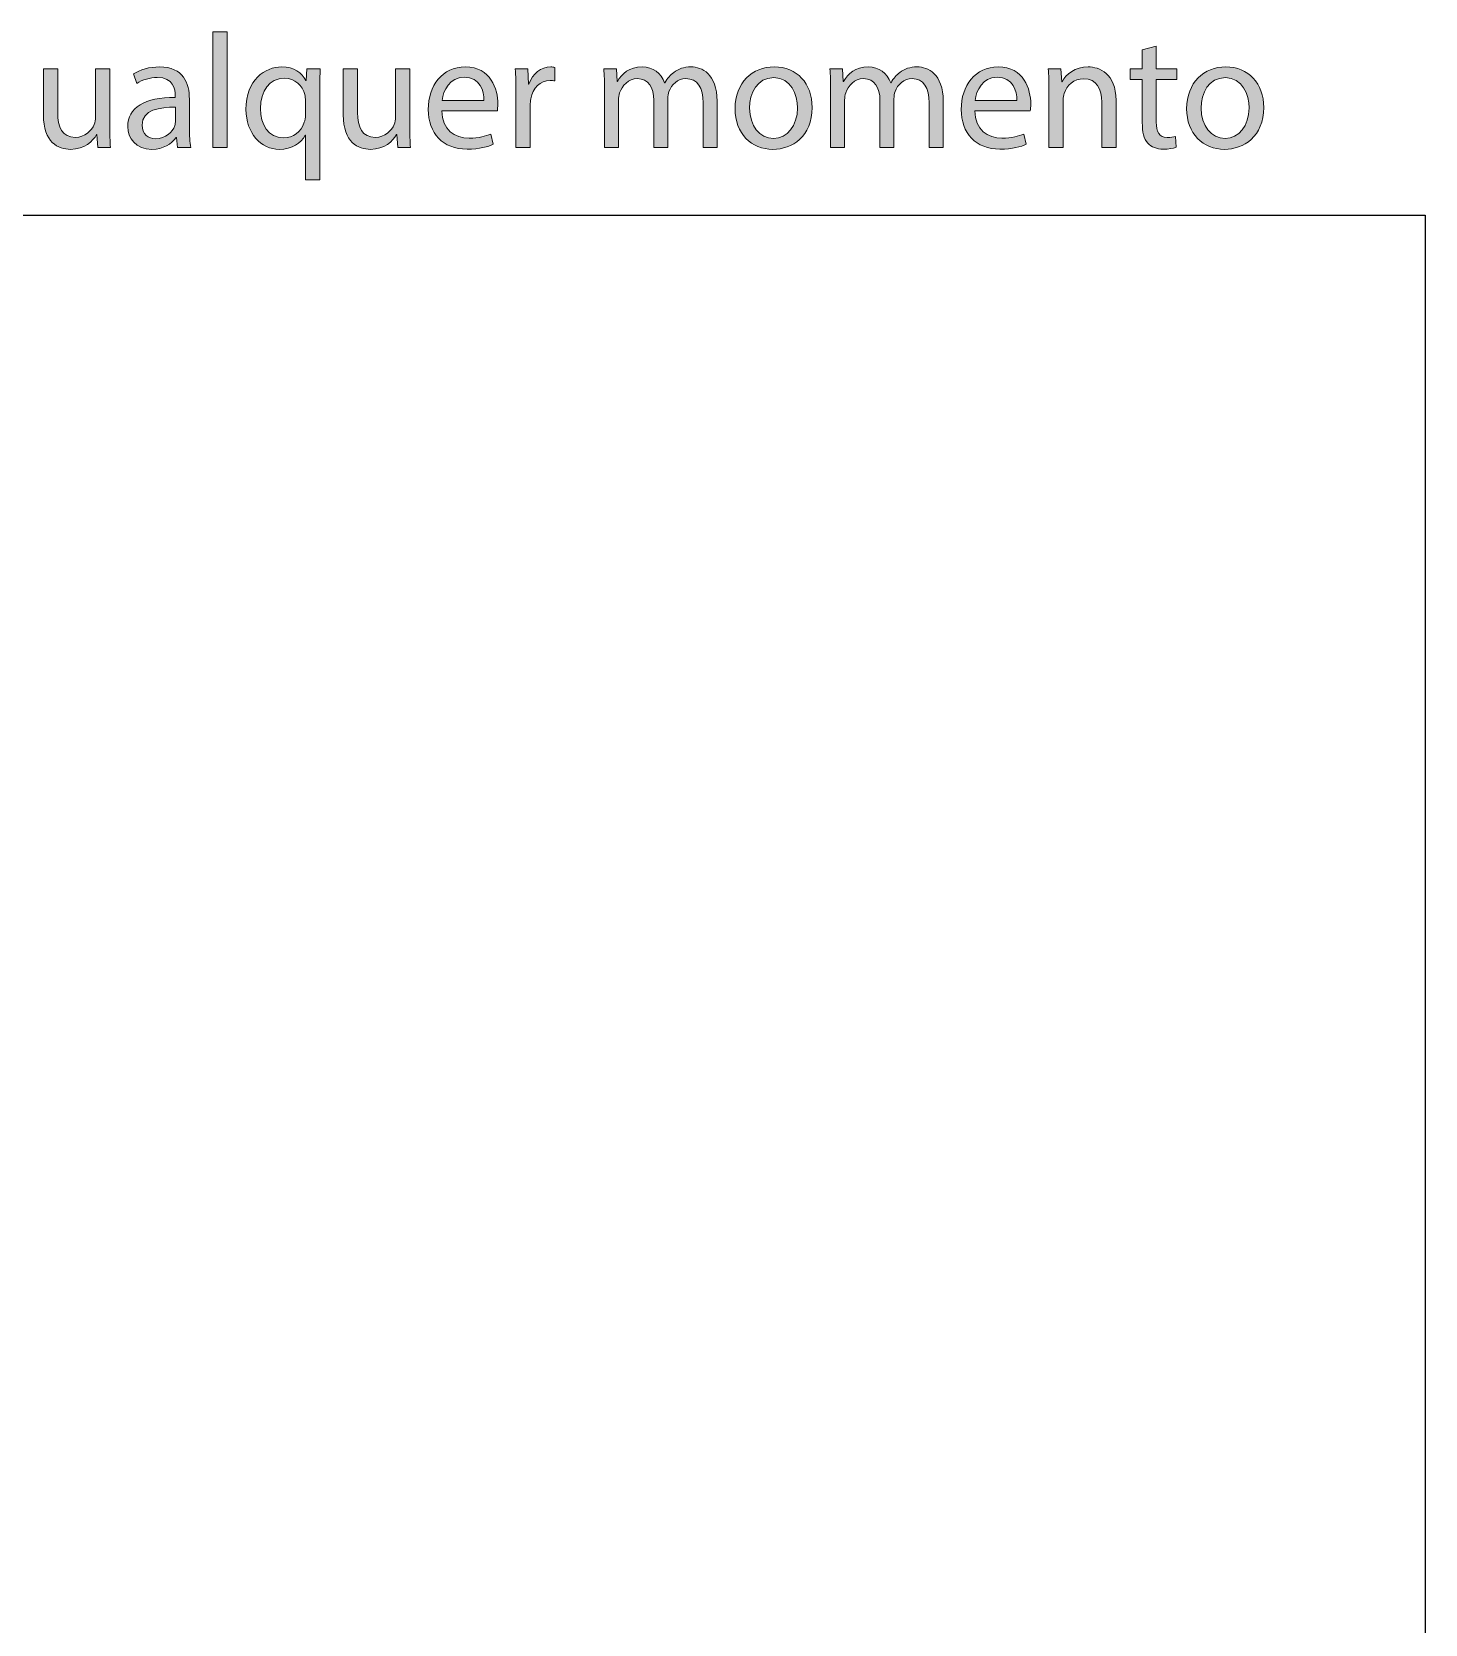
# Model space of a CAD drawing. Header units: inches. Extents: x -507 to 1392, y -754 to 68.
# Drawn here: x 1100.2 to 1185.7, y -318.5 to -220.9 of the extents above; entities that cross this region are included whole.
import ezdxf

# ---------------------------------------------------------------- set-up
doc = ezdxf.new("R2010")
doc.units = ezdxf.units.IN
doc.header["$MEASUREMENT"] = 0
doc.layers.add('back', color=7, linetype='Continuous')
picture_1 = doc.add_image_def('image45.png', size_in_pixel=(730, 767))

# ---------------------------------------------------------------- blocks, each defined once
blk = doc.blocks.new('block 114')
at = {"layer": 'back'}
image = blk.add_image(picture_1, insert=(1010.5, -416.178), size_in_units=(175.2, 184.08), dxfattribs=at)
blk = doc.blocks.new('block 162')
at = {"layer": 'back', "true_color": 0x231f20}
h = blk.add_hatch(color=250, dxfattribs=at)
h.dxf.hatch_style = 2
h.paths.add_polyline_path([(1111.341, -220.851), (1112.221, -220.851), (1112.221, -227.947), (1111.341, -227.947)])
h = blk.add_hatch(color=250, dxfattribs=at)
h.dxf.hatch_style = 2
edge = h.paths.add_edge_path()
edge.add_spline(control_points=[(1169.21, -221.72), (1169.21, -221.72), (1169.21, -223.109), (1169.21, -223.109), (1169.21, -223.109), (1170.469, -223.109), (1170.469, -223.109), (1170.469, -223.109), (1170.469, -223.779), (1170.469, -223.779), (1170.469, -223.779), (1169.21, -223.779), (1169.21, -223.779), (1169.21, -223.779), (1169.21, -226.388), (1169.21, -226.388), (1169.21, -226.987), (1169.38, -227.327), (1169.869, -227.327), (1170.1, -227.327), (1170.27, -227.297), (1170.379, -227.267), (1170.379, -227.267), (1170.419, -227.927), (1170.419, -227.927), (1170.249, -227.997), (1169.979, -228.047), (1169.64, -228.047), (1169.229, -228.047), (1168.9, -227.917), (1168.69, -227.677), (1168.44, -227.417), (1168.351, -226.987), (1168.351, -226.417), (1168.351, -226.417), (1168.351, -223.779), (1168.351, -223.779), (1168.351, -223.779), (1167.601, -223.779), (1167.601, -223.779), (1167.601, -223.779), (1167.601, -223.109), (1167.601, -223.109), (1167.601, -223.109), (1168.351, -223.109), (1168.351, -223.109), (1168.351, -223.109), (1168.351, -221.95), (1168.351, -221.95), (1168.351, -221.95), (1169.21, -221.72), (1169.21, -221.72)], knot_values=[0, 0, 0, 0, 1, 1, 1, 2, 2, 2, 3, 3, 3, 4, 4, 4, 5, 5, 5, 6, 6, 6, 7, 7, 7, 8, 8, 8, 9, 9, 9, 10, 10, 10, 11, 11, 11, 12, 12, 12, 13, 13, 13, 14, 14, 14, 15, 15, 15, 16, 16, 16, 17, 17, 17, 17], degree=3, periodic=1)
h = blk.add_hatch(color=250, dxfattribs=at)
h.dxf.hatch_style = 2
edge = h.paths.add_edge_path()
edge.add_spline(control_points=[(1105.02, -226.627), (1105.02, -227.127), (1105.029, -227.567), (1105.06, -227.947), (1105.06, -227.947), (1104.28, -227.947), (1104.28, -227.947), (1104.28, -227.947), (1104.23, -227.157), (1104.23, -227.157), (1104.23, -227.157), (1104.21, -227.157), (1104.21, -227.157), (1103.98, -227.547), (1103.471, -228.057), (1102.611, -228.057), (1101.852, -228.057), (1100.941, -227.637), (1100.941, -225.938), (1100.941, -225.938), (1100.941, -223.109), (1100.941, -223.109), (1100.941, -223.109), (1101.821, -223.109), (1101.821, -223.109), (1101.821, -223.109), (1101.821, -225.788), (1101.821, -225.788), (1101.821, -226.708), (1102.102, -227.327), (1102.9, -227.327), (1103.49, -227.327), (1103.9, -226.917), (1104.061, -226.527), (1104.11, -226.397), (1104.14, -226.238), (1104.14, -226.078), (1104.14, -226.078), (1104.14, -223.109), (1104.14, -223.109), (1104.14, -223.109), (1105.02, -223.109), (1105.02, -223.109), (1105.02, -223.109), (1105.02, -226.627), (1105.02, -226.627)], knot_values=[0, 0, 0, 0, 1, 1, 1, 2, 2, 2, 3, 3, 3, 4, 4, 4, 5, 5, 5, 6, 6, 6, 7, 7, 7, 8, 8, 8, 9, 9, 9, 10, 10, 10, 11, 11, 11, 12, 12, 12, 13, 13, 13, 14, 14, 14, 15, 15, 15, 15], degree=3, periodic=1)
h = blk.add_hatch(color=250, dxfattribs=at)
h.dxf.hatch_style = 2
edge = h.paths.add_edge_path()
edge.add_spline(control_points=[(1109.18, -227.947), (1109.18, -227.947), (1109.109, -227.337), (1109.109, -227.337), (1109.109, -227.337), (1109.08, -227.337), (1109.08, -227.337), (1108.81, -227.717), (1108.29, -228.057), (1107.601, -228.057), (1106.621, -228.057), (1106.121, -227.367), (1106.121, -226.667), (1106.121, -225.498), (1107.161, -224.858), (1109.029, -224.869), (1109.029, -224.869), (1109.029, -224.769), (1109.029, -224.769), (1109.029, -224.369), (1108.92, -223.649), (1107.931, -223.649), (1107.48, -223.649), (1107.011, -223.789), (1106.671, -224.009), (1106.671, -224.009), (1106.471, -223.429), (1106.471, -223.429), (1106.871, -223.169), (1107.45, -223), (1108.061, -223), (1109.539, -223), (1109.899, -224.009), (1109.899, -224.979), (1109.899, -224.979), (1109.899, -226.788), (1109.899, -226.788), (1109.899, -227.207), (1109.919, -227.617), (1109.979, -227.947), (1109.979, -227.947), (1109.18, -227.947), (1109.18, -227.947)], knot_values=[0, 0, 0, 0, 1, 1, 1, 2, 2, 2, 3, 3, 3, 4, 4, 4, 5, 5, 5, 6, 6, 6, 7, 7, 7, 8, 8, 8, 9, 9, 9, 10, 10, 10, 11, 11, 11, 12, 12, 12, 13, 13, 13, 14, 14, 14, 14], degree=3, periodic=1)
edge = h.paths.add_edge_path()
edge.add_spline(control_points=[(1109.05, -225.478), (1108.09, -225.458), (1107.001, -225.628), (1107.001, -226.567), (1107.001, -227.137), (1107.381, -227.407), (1107.83, -227.407), (1108.46, -227.407), (1108.859, -227.007), (1109, -226.598), (1109.029, -226.507), (1109.05, -226.408), (1109.05, -226.318), (1109.05, -226.318), (1109.05, -225.478), (1109.05, -225.478)], knot_values=[0, 0, 0, 0, 1, 1, 1, 2, 2, 2, 3, 3, 3, 4, 4, 4, 5, 5, 5, 5], degree=3, periodic=1)
h = blk.add_hatch(color=250, dxfattribs=at)
h.dxf.hatch_style = 2
edge = h.paths.add_edge_path()
edge.add_spline(control_points=[(1117.019, -227.197), (1117.019, -227.197), (1116.999, -227.197), (1116.999, -227.197), (1116.739, -227.677), (1116.199, -228.057), (1115.42, -228.057), (1114.29, -228.057), (1113.371, -227.077), (1113.371, -225.608), (1113.371, -223.799), (1114.54, -223), (1115.56, -223), (1116.31, -223), (1116.81, -223.369), (1117.049, -223.839), (1117.049, -223.839), (1117.069, -223.839), (1117.069, -223.839), (1117.069, -223.839), (1117.099, -223.109), (1117.099, -223.109), (1117.099, -223.109), (1117.929, -223.109), (1117.929, -223.109), (1117.908, -223.519), (1117.898, -223.939), (1117.898, -224.438), (1117.898, -224.438), (1117.898, -229.926), (1117.898, -229.926), (1117.898, -229.926), (1117.019, -229.926), (1117.019, -229.926), (1117.019, -229.926), (1117.019, -227.197), (1117.019, -227.197)], knot_values=[0, 0, 0, 0, 1, 1, 1, 2, 2, 2, 3, 3, 3, 4, 4, 4, 5, 5, 5, 6, 6, 6, 7, 7, 7, 8, 8, 8, 9, 9, 9, 10, 10, 10, 11, 11, 11, 12, 12, 12, 12], degree=3, periodic=1)
edge = h.paths.add_edge_path()
edge.add_spline(control_points=[(1117.019, -225.068), (1117.019, -224.948), (1117.009, -224.809), (1116.979, -224.699), (1116.849, -224.159), (1116.379, -223.699), (1115.72, -223.699), (1114.811, -223.699), (1114.261, -224.469), (1114.261, -225.558), (1114.261, -226.518), (1114.721, -227.357), (1115.689, -227.357), (1116.26, -227.357), (1116.749, -227.007), (1116.949, -226.397), (1116.989, -226.278), (1117.019, -226.108), (1117.019, -225.978), (1117.019, -225.978), (1117.019, -225.068), (1117.019, -225.068)], knot_values=[0, 0, 0, 0, 1, 1, 1, 2, 2, 2, 3, 3, 3, 4, 4, 4, 5, 5, 5, 6, 6, 6, 7, 7, 7, 7], degree=3, periodic=1)
h = blk.add_hatch(color=250, dxfattribs=at)
h.dxf.hatch_style = 2
edge = h.paths.add_edge_path()
edge.add_spline(control_points=[(1123.419, -226.627), (1123.419, -227.127), (1123.429, -227.567), (1123.459, -227.947), (1123.459, -227.947), (1122.68, -227.947), (1122.68, -227.947), (1122.68, -227.947), (1122.63, -227.157), (1122.63, -227.157), (1122.63, -227.157), (1122.609, -227.157), (1122.609, -227.157), (1122.38, -227.547), (1121.87, -228.057), (1121.011, -228.057), (1120.251, -228.057), (1119.341, -227.637), (1119.341, -225.938), (1119.341, -225.938), (1119.341, -223.109), (1119.341, -223.109), (1119.341, -223.109), (1120.221, -223.109), (1120.221, -223.109), (1120.221, -223.109), (1120.221, -225.788), (1120.221, -225.788), (1120.221, -226.708), (1120.501, -227.327), (1121.3, -227.327), (1121.89, -227.327), (1122.3, -226.917), (1122.46, -226.527), (1122.51, -226.397), (1122.539, -226.238), (1122.539, -226.078), (1122.539, -226.078), (1122.539, -223.109), (1122.539, -223.109), (1122.539, -223.109), (1123.419, -223.109), (1123.419, -223.109), (1123.419, -223.109), (1123.419, -226.627), (1123.419, -226.627)], knot_values=[0, 0, 0, 0, 1, 1, 1, 2, 2, 2, 3, 3, 3, 4, 4, 4, 5, 5, 5, 6, 6, 6, 7, 7, 7, 8, 8, 8, 9, 9, 9, 10, 10, 10, 11, 11, 11, 12, 12, 12, 13, 13, 13, 14, 14, 14, 15, 15, 15, 15], degree=3, periodic=1)
h = blk.add_hatch(color=250, dxfattribs=at)
h.dxf.hatch_style = 2
edge = h.paths.add_edge_path()
edge.add_spline(control_points=[(1125.392, -225.688), (1125.411, -226.877), (1126.171, -227.367), (1127.051, -227.367), (1127.68, -227.367), (1128.06, -227.257), (1128.39, -227.117), (1128.39, -227.117), (1128.539, -227.747), (1128.539, -227.747), (1128.229, -227.887), (1127.7, -228.047), (1126.931, -228.047), (1125.441, -228.047), (1124.552, -227.067), (1124.552, -225.608), (1124.552, -224.149), (1125.411, -223), (1126.82, -223), (1128.399, -223), (1128.819, -224.389), (1128.819, -225.278), (1128.819, -225.458), (1128.8, -225.598), (1128.789, -225.688), (1128.789, -225.688), (1125.392, -225.688), (1125.392, -225.688)], knot_values=[0, 0, 0, 0, 1, 1, 1, 2, 2, 2, 3, 3, 3, 4, 4, 4, 5, 5, 5, 6, 6, 6, 7, 7, 7, 8, 8, 8, 9, 9, 9, 9], degree=3, periodic=1)
edge = h.paths.add_edge_path()
edge.add_spline(control_points=[(1127.97, -225.059), (1127.979, -224.499), (1127.74, -223.629), (1126.75, -223.629), (1125.861, -223.629), (1125.471, -224.449), (1125.401, -225.059), (1125.401, -225.059), (1127.97, -225.059), (1127.97, -225.059)], knot_values=[0, 0, 0, 0, 1, 1, 1, 2, 2, 2, 3, 3, 3, 3], degree=3, periodic=1)
h = blk.add_hatch(color=250, dxfattribs=at)
h.dxf.hatch_style = 2
edge = h.paths.add_edge_path()
edge.add_spline(control_points=[(1129.931, -224.619), (1129.931, -224.049), (1129.921, -223.559), (1129.891, -223.109), (1129.891, -223.109), (1130.66, -223.109), (1130.66, -223.109), (1130.66, -223.109), (1130.69, -224.059), (1130.69, -224.059), (1130.69, -224.059), (1130.73, -224.059), (1130.73, -224.059), (1130.95, -223.409), (1131.479, -223), (1132.069, -223), (1132.17, -223), (1132.239, -223.009), (1132.319, -223.029), (1132.319, -223.029), (1132.319, -223.859), (1132.319, -223.859), (1132.229, -223.839), (1132.14, -223.829), (1132.02, -223.829), (1131.4, -223.829), (1130.96, -224.299), (1130.84, -224.958), (1130.82, -225.078), (1130.801, -225.218), (1130.801, -225.368), (1130.801, -225.368), (1130.801, -227.947), (1130.801, -227.947), (1130.801, -227.947), (1129.931, -227.947), (1129.931, -227.947), (1129.931, -227.947), (1129.931, -224.619), (1129.931, -224.619)], knot_values=[0, 0, 0, 0, 1, 1, 1, 2, 2, 2, 3, 3, 3, 4, 4, 4, 5, 5, 5, 6, 6, 6, 7, 7, 7, 8, 8, 8, 9, 9, 9, 10, 10, 10, 11, 11, 11, 12, 12, 12, 13, 13, 13, 13], degree=3, periodic=1)
h = blk.add_hatch(color=250, dxfattribs=at)
h.dxf.hatch_style = 2
edge = h.paths.add_edge_path()
edge.add_spline(control_points=[(1135.36, -224.419), (1135.36, -223.919), (1135.351, -223.509), (1135.32, -223.109), (1135.32, -223.109), (1136.09, -223.109), (1136.09, -223.109), (1136.09, -223.109), (1136.13, -223.889), (1136.13, -223.889), (1136.13, -223.889), (1136.16, -223.889), (1136.16, -223.889), (1136.43, -223.429), (1136.88, -223), (1137.679, -223), (1138.339, -223), (1138.839, -223.399), (1139.049, -223.969), (1139.049, -223.969), (1139.068, -223.969), (1139.068, -223.969), (1139.219, -223.699), (1139.408, -223.489), (1139.608, -223.339), (1139.898, -223.12), (1140.218, -223), (1140.678, -223), (1141.317, -223), (1142.267, -223.419), (1142.267, -225.098), (1142.267, -225.098), (1142.267, -227.947), (1142.267, -227.947), (1142.267, -227.947), (1141.407, -227.947), (1141.407, -227.947), (1141.407, -227.947), (1141.407, -225.208), (1141.407, -225.208), (1141.407, -224.279), (1141.067, -223.719), (1140.357, -223.719), (1139.858, -223.719), (1139.468, -224.089), (1139.318, -224.519), (1139.278, -224.639), (1139.248, -224.798), (1139.248, -224.958), (1139.248, -224.958), (1139.248, -227.947), (1139.248, -227.947), (1139.248, -227.947), (1138.389, -227.947), (1138.389, -227.947), (1138.389, -227.947), (1138.389, -225.048), (1138.389, -225.048), (1138.389, -224.279), (1138.049, -223.719), (1137.379, -223.719), (1136.83, -223.719), (1136.43, -224.159), (1136.29, -224.599), (1136.24, -224.729), (1136.22, -224.878), (1136.22, -225.028), (1136.22, -225.028), (1136.22, -227.947), (1136.22, -227.947), (1136.22, -227.947), (1135.36, -227.947), (1135.36, -227.947), (1135.36, -227.947), (1135.36, -224.419), (1135.36, -224.419)], knot_values=[0, 0, 0, 0, 1, 1, 1, 2, 2, 2, 3, 3, 3, 4, 4, 4, 5, 5, 5, 6, 6, 6, 7, 7, 7, 8, 8, 8, 9, 9, 9, 10, 10, 10, 11, 11, 11, 12, 12, 12, 13, 13, 13, 14, 14, 14, 15, 15, 15, 16, 16, 16, 17, 17, 17, 18, 18, 18, 19, 19, 19, 20, 20, 20, 21, 21, 21, 22, 22, 22, 23, 23, 23, 24, 24, 24, 25, 25, 25, 25], degree=3, periodic=1)
h = blk.add_hatch(color=250, dxfattribs=at)
h.dxf.hatch_style = 2
edge = h.paths.add_edge_path()
edge.add_spline(control_points=[(1148.099, -225.488), (1148.099, -227.277), (1146.859, -228.057), (1145.689, -228.057), (1144.381, -228.057), (1143.371, -227.097), (1143.371, -225.568), (1143.371, -223.949), (1144.431, -223), (1145.77, -223), (1147.159, -223), (1148.099, -224.009), (1148.099, -225.488)], knot_values=[0, 0, 0, 0, 1, 1, 1, 2, 2, 2, 3, 3, 3, 4, 4, 4, 4], degree=3, periodic=1)
edge = h.paths.add_edge_path()
edge.add_spline(control_points=[(1144.261, -225.538), (1144.261, -226.598), (1144.87, -227.397), (1145.729, -227.397), (1146.569, -227.397), (1147.199, -226.607), (1147.199, -225.518), (1147.199, -224.699), (1146.789, -223.659), (1145.75, -223.659), (1144.71, -223.659), (1144.261, -224.619), (1144.261, -225.538)], knot_values=[0, 0, 0, 0, 1, 1, 1, 2, 2, 2, 3, 3, 3, 4, 4, 4, 4], degree=3, periodic=1)
h = blk.add_hatch(color=250, dxfattribs=at)
h.dxf.hatch_style = 2
edge = h.paths.add_edge_path()
edge.add_spline(control_points=[(1149.23, -224.419), (1149.23, -223.919), (1149.221, -223.509), (1149.19, -223.109), (1149.19, -223.109), (1149.96, -223.109), (1149.96, -223.109), (1149.96, -223.109), (1150, -223.889), (1150, -223.889), (1150, -223.889), (1150.03, -223.889), (1150.03, -223.889), (1150.3, -223.429), (1150.75, -223), (1151.549, -223), (1152.209, -223), (1152.709, -223.399), (1152.919, -223.969), (1152.919, -223.969), (1152.938, -223.969), (1152.938, -223.969), (1153.089, -223.699), (1153.278, -223.489), (1153.479, -223.339), (1153.769, -223.12), (1154.088, -223), (1154.548, -223), (1155.188, -223), (1156.137, -223.419), (1156.137, -225.098), (1156.137, -225.098), (1156.137, -227.947), (1156.137, -227.947), (1156.137, -227.947), (1155.277, -227.947), (1155.277, -227.947), (1155.277, -227.947), (1155.277, -225.208), (1155.277, -225.208), (1155.277, -224.279), (1154.938, -223.719), (1154.228, -223.719), (1153.729, -223.719), (1153.338, -224.089), (1153.188, -224.519), (1153.148, -224.639), (1153.118, -224.798), (1153.118, -224.958), (1153.118, -224.958), (1153.118, -227.947), (1153.118, -227.947), (1153.118, -227.947), (1152.259, -227.947), (1152.259, -227.947), (1152.259, -227.947), (1152.259, -225.048), (1152.259, -225.048), (1152.259, -224.279), (1151.919, -223.719), (1151.249, -223.719), (1150.7, -223.719), (1150.3, -224.159), (1150.16, -224.599), (1150.11, -224.729), (1150.09, -224.878), (1150.09, -225.028), (1150.09, -225.028), (1150.09, -227.947), (1150.09, -227.947), (1150.09, -227.947), (1149.23, -227.947), (1149.23, -227.947), (1149.23, -227.947), (1149.23, -224.419), (1149.23, -224.419)], knot_values=[0, 0, 0, 0, 1, 1, 1, 2, 2, 2, 3, 3, 3, 4, 4, 4, 5, 5, 5, 6, 6, 6, 7, 7, 7, 8, 8, 8, 9, 9, 9, 10, 10, 10, 11, 11, 11, 12, 12, 12, 13, 13, 13, 14, 14, 14, 15, 15, 15, 16, 16, 16, 17, 17, 17, 18, 18, 18, 19, 19, 19, 20, 20, 20, 21, 21, 21, 22, 22, 22, 23, 23, 23, 24, 24, 24, 25, 25, 25, 25], degree=3, periodic=1)
h = blk.add_hatch(color=250, dxfattribs=at)
h.dxf.hatch_style = 2
edge = h.paths.add_edge_path()
edge.add_spline(control_points=[(1158.081, -225.688), (1158.101, -226.877), (1158.86, -227.367), (1159.74, -227.367), (1160.369, -227.367), (1160.749, -227.257), (1161.079, -227.117), (1161.079, -227.117), (1161.229, -227.747), (1161.229, -227.747), (1160.919, -227.887), (1160.39, -228.047), (1159.62, -228.047), (1158.131, -228.047), (1157.241, -227.067), (1157.241, -225.608), (1157.241, -224.149), (1158.101, -223), (1159.51, -223), (1161.089, -223), (1161.509, -224.389), (1161.509, -225.278), (1161.509, -225.458), (1161.489, -225.598), (1161.479, -225.688), (1161.479, -225.688), (1158.081, -225.688), (1158.081, -225.688)], knot_values=[0, 0, 0, 0, 1, 1, 1, 2, 2, 2, 3, 3, 3, 4, 4, 4, 5, 5, 5, 6, 6, 6, 7, 7, 7, 8, 8, 8, 9, 9, 9, 9], degree=3, periodic=1)
edge = h.paths.add_edge_path()
edge.add_spline(control_points=[(1160.659, -225.059), (1160.669, -224.499), (1160.43, -223.629), (1159.439, -223.629), (1158.551, -223.629), (1158.16, -224.449), (1158.091, -225.059), (1158.091, -225.059), (1160.659, -225.059), (1160.659, -225.059)], knot_values=[0, 0, 0, 0, 1, 1, 1, 2, 2, 2, 3, 3, 3, 3], degree=3, periodic=1)
h = blk.add_hatch(color=250, dxfattribs=at)
h.dxf.hatch_style = 2
edge = h.paths.add_edge_path()
edge.add_spline(control_points=[(1162.621, -224.419), (1162.621, -223.919), (1162.611, -223.509), (1162.581, -223.109), (1162.581, -223.109), (1163.36, -223.109), (1163.36, -223.109), (1163.36, -223.109), (1163.411, -223.909), (1163.411, -223.909), (1163.411, -223.909), (1163.431, -223.909), (1163.431, -223.909), (1163.671, -223.449), (1164.23, -223), (1165.03, -223), (1165.699, -223), (1166.739, -223.399), (1166.739, -225.059), (1166.739, -225.059), (1166.739, -227.947), (1166.739, -227.947), (1166.739, -227.947), (1165.859, -227.947), (1165.859, -227.947), (1165.859, -227.947), (1165.859, -225.158), (1165.859, -225.158), (1165.859, -224.379), (1165.569, -223.729), (1164.74, -223.729), (1164.16, -223.729), (1163.711, -224.139), (1163.561, -224.628), (1163.521, -224.739), (1163.501, -224.889), (1163.501, -225.039), (1163.501, -225.039), (1163.501, -227.947), (1163.501, -227.947), (1163.501, -227.947), (1162.621, -227.947), (1162.621, -227.947), (1162.621, -227.947), (1162.621, -224.419), (1162.621, -224.419)], knot_values=[0, 0, 0, 0, 1, 1, 1, 2, 2, 2, 3, 3, 3, 4, 4, 4, 5, 5, 5, 6, 6, 6, 7, 7, 7, 8, 8, 8, 9, 9, 9, 10, 10, 10, 11, 11, 11, 12, 12, 12, 13, 13, 13, 14, 14, 14, 15, 15, 15, 15], degree=3, periodic=1)
h = blk.add_hatch(color=250, dxfattribs=at)
h.dxf.hatch_style = 2
edge = h.paths.add_edge_path()
edge.add_spline(control_points=[(1175.799, -225.488), (1175.799, -227.277), (1174.56, -228.057), (1173.39, -228.057), (1172.081, -228.057), (1171.071, -227.097), (1171.071, -225.568), (1171.071, -223.949), (1172.131, -223), (1173.47, -223), (1174.859, -223), (1175.799, -224.009), (1175.799, -225.488)], knot_values=[0, 0, 0, 0, 1, 1, 1, 2, 2, 2, 3, 3, 3, 4, 4, 4, 4], degree=3, periodic=1)
edge = h.paths.add_edge_path()
edge.add_spline(control_points=[(1171.961, -225.538), (1171.961, -226.598), (1172.57, -227.397), (1173.43, -227.397), (1174.27, -227.397), (1174.899, -226.607), (1174.899, -225.518), (1174.899, -224.699), (1174.489, -223.659), (1173.45, -223.659), (1172.41, -223.659), (1171.961, -224.619), (1171.961, -225.538)], knot_values=[0, 0, 0, 0, 1, 1, 1, 2, 2, 2, 3, 3, 3, 4, 4, 4, 4], degree=3, periodic=1)
at = {"layer": 'back', "lineweight": 0}
blk.add_lwpolyline([(1111.341, -220.851), (1112.221, -220.851), (1112.221, -227.947), (1111.341, -227.947), (1111.341, -220.851)], dxfattribs=at)
for points, knots in [([(1169.21, -221.72), (1169.21, -221.72), (1169.21, -223.109), (1169.21, -223.109), (1169.21, -223.109), (1170.469, -223.109), (1170.469, -223.109), (1170.469, -223.109), (1170.469, -223.779), (1170.469, -223.779), (1170.469, -223.779), (1169.21, -223.779), (1169.21, -223.779), (1169.21, -223.779), (1169.21, -226.388), (1169.21, -226.388), (1169.21, -226.987), (1169.38, -227.327), (1169.869, -227.327), (1170.1, -227.327), (1170.27, -227.297), (1170.379, -227.267), (1170.379, -227.267), (1170.419, -227.927), (1170.419, -227.927), (1170.249, -227.997), (1169.979, -228.047), (1169.64, -228.047), (1169.229, -228.047), (1168.9, -227.917), (1168.69, -227.677), (1168.44, -227.417), (1168.351, -226.987), (1168.351, -226.417), (1168.351, -226.417), (1168.351, -223.779), (1168.351, -223.779), (1168.351, -223.779), (1167.601, -223.779), (1167.601, -223.779), (1167.601, -223.779), (1167.601, -223.109), (1167.601, -223.109), (1167.601, -223.109), (1168.351, -223.109), (1168.351, -223.109), (1168.351, -223.109), (1168.351, -221.95), (1168.351, -221.95), (1168.351, -221.95), (1169.21, -221.72), (1169.21, -221.72)], [0, 0, 0, 0, 1, 1, 1, 2, 2, 2, 3, 3, 3, 4, 4, 4, 5, 5, 5, 6, 6, 6, 7, 7, 7, 8, 8, 8, 9, 9, 9, 10, 10, 10, 11, 11, 11, 12, 12, 12, 13, 13, 13, 14, 14, 14, 15, 15, 15, 16, 16, 16, 17, 17, 17, 17]), ([(1105.02, -226.627), (1105.02, -227.127), (1105.029, -227.567), (1105.06, -227.947), (1105.06, -227.947), (1104.28, -227.947), (1104.28, -227.947), (1104.28, -227.947), (1104.23, -227.157), (1104.23, -227.157), (1104.23, -227.157), (1104.21, -227.157), (1104.21, -227.157), (1103.98, -227.547), (1103.471, -228.057), (1102.611, -228.057), (1101.852, -228.057), (1100.941, -227.637), (1100.941, -225.938), (1100.941, -225.938), (1100.941, -223.109), (1100.941, -223.109), (1100.941, -223.109), (1101.821, -223.109), (1101.821, -223.109), (1101.821, -223.109), (1101.821, -225.788), (1101.821, -225.788), (1101.821, -226.708), (1102.102, -227.327), (1102.9, -227.327), (1103.49, -227.327), (1103.9, -226.917), (1104.061, -226.527), (1104.11, -226.397), (1104.14, -226.238), (1104.14, -226.078), (1104.14, -226.078), (1104.14, -223.109), (1104.14, -223.109), (1104.14, -223.109), (1105.02, -223.109), (1105.02, -223.109), (1105.02, -223.109), (1105.02, -226.627), (1105.02, -226.627)], [0, 0, 0, 0, 1, 1, 1, 2, 2, 2, 3, 3, 3, 4, 4, 4, 5, 5, 5, 6, 6, 6, 7, 7, 7, 8, 8, 8, 9, 9, 9, 10, 10, 10, 11, 11, 11, 12, 12, 12, 13, 13, 13, 14, 14, 14, 15, 15, 15, 15]), ([(1109.18, -227.947), (1109.18, -227.947), (1109.109, -227.337), (1109.109, -227.337), (1109.109, -227.337), (1109.08, -227.337), (1109.08, -227.337), (1108.81, -227.717), (1108.29, -228.057), (1107.601, -228.057), (1106.621, -228.057), (1106.121, -227.367), (1106.121, -226.667), (1106.121, -225.498), (1107.161, -224.858), (1109.029, -224.869), (1109.029, -224.869), (1109.029, -224.769), (1109.029, -224.769), (1109.029, -224.369), (1108.92, -223.649), (1107.931, -223.649), (1107.48, -223.649), (1107.011, -223.789), (1106.671, -224.009), (1106.671, -224.009), (1106.471, -223.429), (1106.471, -223.429), (1106.871, -223.169), (1107.45, -223), (1108.061, -223), (1109.539, -223), (1109.899, -224.009), (1109.899, -224.979), (1109.899, -224.979), (1109.899, -226.788), (1109.899, -226.788), (1109.899, -227.207), (1109.919, -227.617), (1109.979, -227.947), (1109.979, -227.947), (1109.18, -227.947), (1109.18, -227.947)], [0, 0, 0, 0, 1, 1, 1, 2, 2, 2, 3, 3, 3, 4, 4, 4, 5, 5, 5, 6, 6, 6, 7, 7, 7, 8, 8, 8, 9, 9, 9, 10, 10, 10, 11, 11, 11, 12, 12, 12, 13, 13, 13, 14, 14, 14, 14]), ([(1117.019, -227.197), (1117.019, -227.197), (1116.999, -227.197), (1116.999, -227.197), (1116.739, -227.677), (1116.199, -228.057), (1115.42, -228.057), (1114.29, -228.057), (1113.371, -227.077), (1113.371, -225.608), (1113.371, -223.799), (1114.54, -223), (1115.56, -223), (1116.31, -223), (1116.81, -223.369), (1117.049, -223.839), (1117.049, -223.839), (1117.069, -223.839), (1117.069, -223.839), (1117.069, -223.839), (1117.099, -223.109), (1117.099, -223.109), (1117.099, -223.109), (1117.929, -223.109), (1117.929, -223.109), (1117.908, -223.519), (1117.898, -223.939), (1117.898, -224.438), (1117.898, -224.438), (1117.898, -229.926), (1117.898, -229.926), (1117.898, -229.926), (1117.019, -229.926), (1117.019, -229.926), (1117.019, -229.926), (1117.019, -227.197), (1117.019, -227.197)], [0, 0, 0, 0, 1, 1, 1, 2, 2, 2, 3, 3, 3, 4, 4, 4, 5, 5, 5, 6, 6, 6, 7, 7, 7, 8, 8, 8, 9, 9, 9, 10, 10, 10, 11, 11, 11, 12, 12, 12, 12]), ([(1123.419, -226.627), (1123.419, -227.127), (1123.429, -227.567), (1123.459, -227.947), (1123.459, -227.947), (1122.68, -227.947), (1122.68, -227.947), (1122.68, -227.947), (1122.63, -227.157), (1122.63, -227.157), (1122.63, -227.157), (1122.609, -227.157), (1122.609, -227.157), (1122.38, -227.547), (1121.87, -228.057), (1121.011, -228.057), (1120.251, -228.057), (1119.341, -227.637), (1119.341, -225.938), (1119.341, -225.938), (1119.341, -223.109), (1119.341, -223.109), (1119.341, -223.109), (1120.221, -223.109), (1120.221, -223.109), (1120.221, -223.109), (1120.221, -225.788), (1120.221, -225.788), (1120.221, -226.708), (1120.501, -227.327), (1121.3, -227.327), (1121.89, -227.327), (1122.3, -226.917), (1122.46, -226.527), (1122.51, -226.397), (1122.539, -226.238), (1122.539, -226.078), (1122.539, -226.078), (1122.539, -223.109), (1122.539, -223.109), (1122.539, -223.109), (1123.419, -223.109), (1123.419, -223.109), (1123.419, -223.109), (1123.419, -226.627), (1123.419, -226.627)], [0, 0, 0, 0, 1, 1, 1, 2, 2, 2, 3, 3, 3, 4, 4, 4, 5, 5, 5, 6, 6, 6, 7, 7, 7, 8, 8, 8, 9, 9, 9, 10, 10, 10, 11, 11, 11, 12, 12, 12, 13, 13, 13, 14, 14, 14, 15, 15, 15, 15]), ([(1125.392, -225.688), (1125.411, -226.877), (1126.171, -227.367), (1127.051, -227.367), (1127.68, -227.367), (1128.06, -227.257), (1128.39, -227.117), (1128.39, -227.117), (1128.539, -227.747), (1128.539, -227.747), (1128.229, -227.887), (1127.7, -228.047), (1126.931, -228.047), (1125.441, -228.047), (1124.552, -227.067), (1124.552, -225.608), (1124.552, -224.149), (1125.411, -223), (1126.82, -223), (1128.399, -223), (1128.819, -224.389), (1128.819, -225.278), (1128.819, -225.458), (1128.8, -225.598), (1128.789, -225.688), (1128.789, -225.688), (1125.392, -225.688), (1125.392, -225.688)], [0, 0, 0, 0, 1, 1, 1, 2, 2, 2, 3, 3, 3, 4, 4, 4, 5, 5, 5, 6, 6, 6, 7, 7, 7, 8, 8, 8, 9, 9, 9, 9]), ([(1127.97, -225.059), (1127.979, -224.499), (1127.74, -223.629), (1126.75, -223.629), (1125.861, -223.629), (1125.471, -224.449), (1125.401, -225.059), (1125.401, -225.059), (1127.97, -225.059), (1127.97, -225.059)], [0, 0, 0, 0, 1, 1, 1, 2, 2, 2, 3, 3, 3, 3]), ([(1129.931, -224.619), (1129.931, -224.049), (1129.921, -223.559), (1129.891, -223.109), (1129.891, -223.109), (1130.66, -223.109), (1130.66, -223.109), (1130.66, -223.109), (1130.69, -224.059), (1130.69, -224.059), (1130.69, -224.059), (1130.73, -224.059), (1130.73, -224.059), (1130.95, -223.409), (1131.479, -223), (1132.069, -223), (1132.17, -223), (1132.239, -223.009), (1132.319, -223.029), (1132.319, -223.029), (1132.319, -223.859), (1132.319, -223.859), (1132.229, -223.839), (1132.14, -223.829), (1132.02, -223.829), (1131.4, -223.829), (1130.96, -224.299), (1130.84, -224.958), (1130.82, -225.078), (1130.801, -225.218), (1130.801, -225.368), (1130.801, -225.368), (1130.801, -227.947), (1130.801, -227.947), (1130.801, -227.947), (1129.931, -227.947), (1129.931, -227.947), (1129.931, -227.947), (1129.931, -224.619), (1129.931, -224.619)], [0, 0, 0, 0, 1, 1, 1, 2, 2, 2, 3, 3, 3, 4, 4, 4, 5, 5, 5, 6, 6, 6, 7, 7, 7, 8, 8, 8, 9, 9, 9, 10, 10, 10, 11, 11, 11, 12, 12, 12, 13, 13, 13, 13]), ([(1135.36, -224.419), (1135.36, -223.919), (1135.351, -223.509), (1135.32, -223.109), (1135.32, -223.109), (1136.09, -223.109), (1136.09, -223.109), (1136.09, -223.109), (1136.13, -223.889), (1136.13, -223.889), (1136.13, -223.889), (1136.16, -223.889), (1136.16, -223.889), (1136.43, -223.429), (1136.88, -223), (1137.679, -223), (1138.339, -223), (1138.839, -223.399), (1139.049, -223.969), (1139.049, -223.969), (1139.068, -223.969), (1139.068, -223.969), (1139.219, -223.699), (1139.408, -223.489), (1139.608, -223.339), (1139.898, -223.12), (1140.218, -223), (1140.678, -223), (1141.317, -223), (1142.267, -223.419), (1142.267, -225.098), (1142.267, -225.098), (1142.267, -227.947), (1142.267, -227.947), (1142.267, -227.947), (1141.407, -227.947), (1141.407, -227.947), (1141.407, -227.947), (1141.407, -225.208), (1141.407, -225.208), (1141.407, -224.279), (1141.067, -223.719), (1140.357, -223.719), (1139.858, -223.719), (1139.468, -224.089), (1139.318, -224.519), (1139.278, -224.639), (1139.248, -224.798), (1139.248, -224.958), (1139.248, -224.958), (1139.248, -227.947), (1139.248, -227.947), (1139.248, -227.947), (1138.389, -227.947), (1138.389, -227.947), (1138.389, -227.947), (1138.389, -225.048), (1138.389, -225.048), (1138.389, -224.279), (1138.049, -223.719), (1137.379, -223.719), (1136.83, -223.719), (1136.43, -224.159), (1136.29, -224.599), (1136.24, -224.729), (1136.22, -224.878), (1136.22, -225.028), (1136.22, -225.028), (1136.22, -227.947), (1136.22, -227.947), (1136.22, -227.947), (1135.36, -227.947), (1135.36, -227.947), (1135.36, -227.947), (1135.36, -224.419), (1135.36, -224.419)], [0, 0, 0, 0, 1, 1, 1, 2, 2, 2, 3, 3, 3, 4, 4, 4, 5, 5, 5, 6, 6, 6, 7, 7, 7, 8, 8, 8, 9, 9, 9, 10, 10, 10, 11, 11, 11, 12, 12, 12, 13, 13, 13, 14, 14, 14, 15, 15, 15, 16, 16, 16, 17, 17, 17, 18, 18, 18, 19, 19, 19, 20, 20, 20, 21, 21, 21, 22, 22, 22, 23, 23, 23, 24, 24, 24, 25, 25, 25, 25]), ([(1148.099, -225.488), (1148.099, -227.277), (1146.859, -228.057), (1145.689, -228.057), (1144.381, -228.057), (1143.371, -227.097), (1143.371, -225.568), (1143.371, -223.949), (1144.431, -223), (1145.77, -223), (1147.159, -223), (1148.099, -224.009), (1148.099, -225.488)], [0, 0, 0, 0, 1, 1, 1, 2, 2, 2, 3, 3, 3, 4, 4, 4, 4]), ([(1149.23, -224.419), (1149.23, -223.919), (1149.221, -223.509), (1149.19, -223.109), (1149.19, -223.109), (1149.96, -223.109), (1149.96, -223.109), (1149.96, -223.109), (1150, -223.889), (1150, -223.889), (1150, -223.889), (1150.03, -223.889), (1150.03, -223.889), (1150.3, -223.429), (1150.75, -223), (1151.549, -223), (1152.209, -223), (1152.709, -223.399), (1152.919, -223.969), (1152.919, -223.969), (1152.938, -223.969), (1152.938, -223.969), (1153.089, -223.699), (1153.278, -223.489), (1153.479, -223.339), (1153.769, -223.12), (1154.088, -223), (1154.548, -223), (1155.188, -223), (1156.137, -223.419), (1156.137, -225.098), (1156.137, -225.098), (1156.137, -227.947), (1156.137, -227.947), (1156.137, -227.947), (1155.277, -227.947), (1155.277, -227.947), (1155.277, -227.947), (1155.277, -225.208), (1155.277, -225.208), (1155.277, -224.279), (1154.938, -223.719), (1154.228, -223.719), (1153.729, -223.719), (1153.338, -224.089), (1153.188, -224.519), (1153.148, -224.639), (1153.118, -224.798), (1153.118, -224.958), (1153.118, -224.958), (1153.118, -227.947), (1153.118, -227.947), (1153.118, -227.947), (1152.259, -227.947), (1152.259, -227.947), (1152.259, -227.947), (1152.259, -225.048), (1152.259, -225.048), (1152.259, -224.279), (1151.919, -223.719), (1151.249, -223.719), (1150.7, -223.719), (1150.3, -224.159), (1150.16, -224.599), (1150.11, -224.729), (1150.09, -224.878), (1150.09, -225.028), (1150.09, -225.028), (1150.09, -227.947), (1150.09, -227.947), (1150.09, -227.947), (1149.23, -227.947), (1149.23, -227.947), (1149.23, -227.947), (1149.23, -224.419), (1149.23, -224.419)], [0, 0, 0, 0, 1, 1, 1, 2, 2, 2, 3, 3, 3, 4, 4, 4, 5, 5, 5, 6, 6, 6, 7, 7, 7, 8, 8, 8, 9, 9, 9, 10, 10, 10, 11, 11, 11, 12, 12, 12, 13, 13, 13, 14, 14, 14, 15, 15, 15, 16, 16, 16, 17, 17, 17, 18, 18, 18, 19, 19, 19, 20, 20, 20, 21, 21, 21, 22, 22, 22, 23, 23, 23, 24, 24, 24, 25, 25, 25, 25]), ([(1158.081, -225.688), (1158.101, -226.877), (1158.86, -227.367), (1159.74, -227.367), (1160.369, -227.367), (1160.749, -227.257), (1161.079, -227.117), (1161.079, -227.117), (1161.229, -227.747), (1161.229, -227.747), (1160.919, -227.887), (1160.39, -228.047), (1159.62, -228.047), (1158.131, -228.047), (1157.241, -227.067), (1157.241, -225.608), (1157.241, -224.149), (1158.101, -223), (1159.51, -223), (1161.089, -223), (1161.509, -224.389), (1161.509, -225.278), (1161.509, -225.458), (1161.489, -225.598), (1161.479, -225.688), (1161.479, -225.688), (1158.081, -225.688), (1158.081, -225.688)], [0, 0, 0, 0, 1, 1, 1, 2, 2, 2, 3, 3, 3, 4, 4, 4, 5, 5, 5, 6, 6, 6, 7, 7, 7, 8, 8, 8, 9, 9, 9, 9]), ([(1160.659, -225.059), (1160.669, -224.499), (1160.43, -223.629), (1159.439, -223.629), (1158.551, -223.629), (1158.16, -224.449), (1158.091, -225.059), (1158.091, -225.059), (1160.659, -225.059), (1160.659, -225.059)], [0, 0, 0, 0, 1, 1, 1, 2, 2, 2, 3, 3, 3, 3]), ([(1162.621, -224.419), (1162.621, -223.919), (1162.611, -223.509), (1162.581, -223.109), (1162.581, -223.109), (1163.36, -223.109), (1163.36, -223.109), (1163.36, -223.109), (1163.411, -223.909), (1163.411, -223.909), (1163.411, -223.909), (1163.431, -223.909), (1163.431, -223.909), (1163.671, -223.449), (1164.23, -223), (1165.03, -223), (1165.699, -223), (1166.739, -223.399), (1166.739, -225.059), (1166.739, -225.059), (1166.739, -227.947), (1166.739, -227.947), (1166.739, -227.947), (1165.859, -227.947), (1165.859, -227.947), (1165.859, -227.947), (1165.859, -225.158), (1165.859, -225.158), (1165.859, -224.379), (1165.569, -223.729), (1164.74, -223.729), (1164.16, -223.729), (1163.711, -224.139), (1163.561, -224.628), (1163.521, -224.739), (1163.501, -224.889), (1163.501, -225.039), (1163.501, -225.039), (1163.501, -227.947), (1163.501, -227.947), (1163.501, -227.947), (1162.621, -227.947), (1162.621, -227.947), (1162.621, -227.947), (1162.621, -224.419), (1162.621, -224.419)], [0, 0, 0, 0, 1, 1, 1, 2, 2, 2, 3, 3, 3, 4, 4, 4, 5, 5, 5, 6, 6, 6, 7, 7, 7, 8, 8, 8, 9, 9, 9, 10, 10, 10, 11, 11, 11, 12, 12, 12, 13, 13, 13, 14, 14, 14, 15, 15, 15, 15]), ([(1175.799, -225.488), (1175.799, -227.277), (1174.56, -228.057), (1173.39, -228.057), (1172.081, -228.057), (1171.071, -227.097), (1171.071, -225.568), (1171.071, -223.949), (1172.131, -223), (1173.47, -223), (1174.859, -223), (1175.799, -224.009), (1175.799, -225.488)], [0, 0, 0, 0, 1, 1, 1, 2, 2, 2, 3, 3, 3, 4, 4, 4, 4]), ([(1117.019, -225.068), (1117.019, -224.948), (1117.009, -224.809), (1116.979, -224.699), (1116.849, -224.159), (1116.379, -223.699), (1115.72, -223.699), (1114.811, -223.699), (1114.261, -224.469), (1114.261, -225.558), (1114.261, -226.518), (1114.721, -227.357), (1115.689, -227.357), (1116.26, -227.357), (1116.749, -227.007), (1116.949, -226.397), (1116.989, -226.278), (1117.019, -226.108), (1117.019, -225.978), (1117.019, -225.978), (1117.019, -225.068), (1117.019, -225.068)], [0, 0, 0, 0, 1, 1, 1, 2, 2, 2, 3, 3, 3, 4, 4, 4, 5, 5, 5, 6, 6, 6, 7, 7, 7, 7]), ([(1144.261, -225.538), (1144.261, -226.598), (1144.87, -227.397), (1145.729, -227.397), (1146.569, -227.397), (1147.199, -226.607), (1147.199, -225.518), (1147.199, -224.699), (1146.789, -223.659), (1145.75, -223.659), (1144.71, -223.659), (1144.261, -224.619), (1144.261, -225.538)], [0, 0, 0, 0, 1, 1, 1, 2, 2, 2, 3, 3, 3, 4, 4, 4, 4]), ([(1171.961, -225.538), (1171.961, -226.598), (1172.57, -227.397), (1173.43, -227.397), (1174.27, -227.397), (1174.899, -226.607), (1174.899, -225.518), (1174.899, -224.699), (1174.489, -223.659), (1173.45, -223.659), (1172.41, -223.659), (1171.961, -224.619), (1171.961, -225.538)], [0, 0, 0, 0, 1, 1, 1, 2, 2, 2, 3, 3, 3, 4, 4, 4, 4]), ([(1109.05, -225.478), (1108.09, -225.458), (1107.001, -225.628), (1107.001, -226.567), (1107.001, -227.137), (1107.381, -227.407), (1107.83, -227.407), (1108.46, -227.407), (1108.859, -227.007), (1109, -226.598), (1109.029, -226.507), (1109.05, -226.408), (1109.05, -226.318), (1109.05, -226.318), (1109.05, -225.478), (1109.05, -225.478)], [0, 0, 0, 0, 1, 1, 1, 2, 2, 2, 3, 3, 3, 4, 4, 4, 5, 5, 5, 5])]:
    blk.add_open_spline(points, degree=3, knots=knots, dxfattribs=at)

msp = doc.modelspace()

# ---------------------------------------------------------------- block references
at = {"layer": 'back'}
for name in ['block 162', 'block 114']:
    msp.add_blockref(name, (0, 0), dxfattribs=at)

doc.saveas('drawing.dxf')
